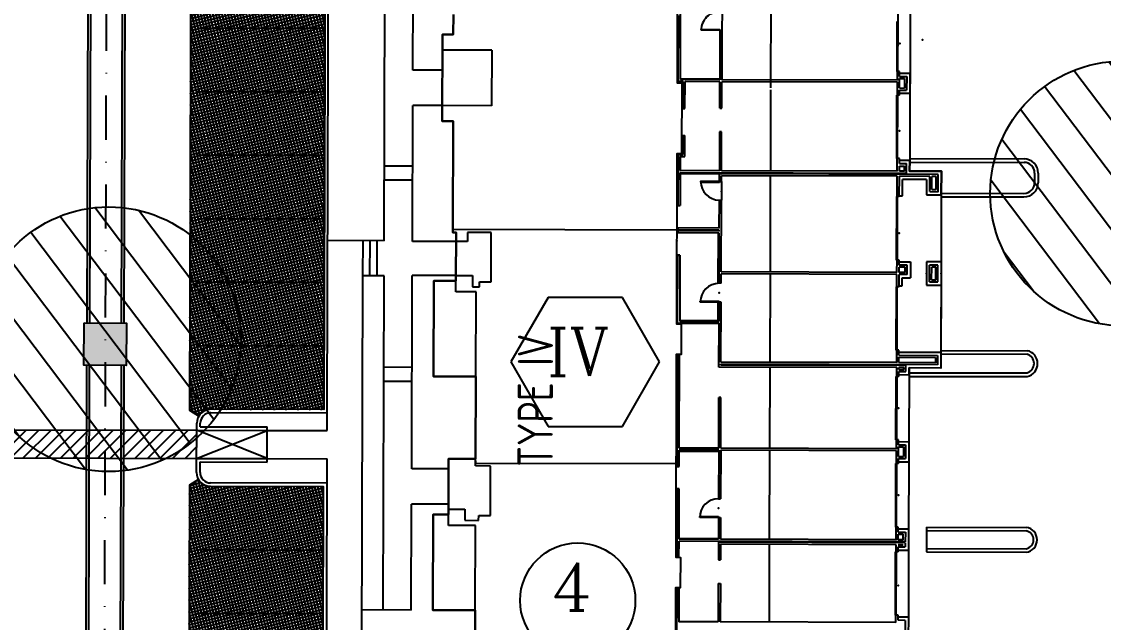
# Model space of a CAD drawing. Header units: feet. Extents: x 26064 to 27719, y 16802 to 28989.
# Drawn here: x 26744.6 to 26897.9, y 17682.9 to 17768.1 of the extents above; entities that cross this region are included whole.
import ezdxf
from ezdxf.enums import TextEntityAlignment as Align

# ---------------------------------------------------------------- set-up
doc = ezdxf.new("R2010")
doc.units = ezdxf.units.FT
doc.header["$LTSCALE"] = 50
doc.header["$MEASUREMENT"] = 0
doc.header["$PDSIZE"] = -0.5
doc.linetypes.add('CENTERPL', pattern=[0.25, 0.125, -0.0625, 0, -0.0625])
doc.linetypes.add('HIDDEN', pattern=[0.375, 0.25, -0.125])
for name, color, linetype in [('BUILDING-INTERIOR', 251, 'Continuous'), ('BUILDINGS', 5, 'Continuous'), ('CL-ROADS', 9, 'CENTERPL'), ('CONC-5INCH-BOUNDS', 251, 'Continuous'), ('CONC-5INCH-HATCH', 251, 'Continuous'), ('CURB-B', 4, 'Continuous'), ('CURB-F', 32, 'Continuous'), ('FLUMES', 2, 'Continuous'), ('INLET PROTECTION', 1, 'HIDDEN'), ('INLET-HATCH', 9, 'Continuous'), ('PAINT-MARKINGS', 32, 'Continuous'), ('PARKSTRIPES', 32, 'Continuous'), ('SD-INNER', 51, 'Continuous'), ('SD-OUTER', 6, 'Continuous'), ('SD-STRUCTURE', 6, 'Continuous'), ('SIDEWALK', 9, 'Continuous'), ('STEPS', 7, 'Continuous')]:
    doc.layers.add(name, color=color, linetype=linetype)
doc.styles.add('DCADTXTSTYLE2', font='ARCHITXT')
doc.styles.add('DCADTXTSTYLE3', font='ROMANC')

msp = doc.modelspace()

# ---------------------------------------------------------------- hatches: boundary and pattern name
at = {"layer": 'CONC-5INCH-HATCH'}
h = msp.add_hatch(dxfattribs=at)
h.set_pattern_fill('ANSI37', scale=3.33, angle=329.2625, style=0)
edge = h.paths.add_edge_path()
edge.add_line((26769.70251, 17712.18327), (26768.41984, 17712.96093))
edge.add_line((26768.41984, 17712.96093), (26768.76277, 17830.35151))
edge.add_line((26768.76277, 17830.35151), (26770.04983, 17831.12189))
edge.add_arc((26771.7659, 17832.14907), 2, 210.9032329, 269.8327778)
edge.add_line((26771.76006, 17830.14908), (26787.75279, 17830.1024))
edge.add_line((26787.75279, 17830.1024), (26787.41131, 17713.0997))
edge.add_line((26787.41131, 17713.0997), (26771.41858, 17713.14638))
edge.add_arc((26771.41274, 17711.14639), 2, 89.8327778, 148.7722968)
h = msp.add_hatch(dxfattribs=at)
h.set_pattern_fill('ANSI37', scale=3.33, angle=329.2625, style=0)
edge = h.paths.add_edge_path()
edge.add_line((26787.105, 17608.14915), (26787.37935, 17702.14875))
edge.add_line((26787.37935, 17702.14875), (26771.38662, 17702.19542))
edge.add_arc((26771.39245, 17704.19541), 2, 210.8923612, 269.8327778, ccw=False)
edge.add_line((26769.67619, 17703.16856), (26768.38899, 17702.39842))
edge.add_line((26768.38899, 17702.39842), (26768.11382, 17608.20459))
edge.add_line((26768.11382, 17608.20459), (26787.105, 17608.14915))
at = {"layer": 'INLET PROTECTION', "linetype": 'Continuous'}
h = msp.add_hatch(dxfattribs=at)
h.set_pattern_fill('ANSI31', scale=37.499998, angle=262.0889784, style=0)
h.set_pattern_definition([(307.088978, (51011.6193, -5520.987), (3.7392183, 2.82681806), [])])
edge = h.paths.add_edge_path()
edge.add_arc((26900.63108, 17743.73932), 18.75, 0, 360)
h = msp.add_hatch(dxfattribs=at)
h.set_pattern_fill('ANSI31', scale=37.499998, angle=262.0889784, style=0)
h.set_pattern_definition([(307.088978, (50867.929, -5541.656), (3.7392183, 2.82681806), [])])
edge = h.paths.add_edge_path()
edge.add_arc((26756.94066, 17723.06996), 18.75, 0, 360)
at = {"layer": 'PAINT-MARKINGS'}
h = msp.add_hatch(dxfattribs=at)
h.set_pattern_fill('ANSI31', scale=10, style=0)
h.paths.add_polyline_path([(26743.42041, 17710.25258), (26743.40874, 17706.2526), (26769.39823, 17706.17674), (26769.4099, 17710.17673)])

# ---------------------------------------------------------------- linework, layer by layer
at = {"layer": 'BUILDING-INTERIOR', "color": 7, "ltscale": 12}
for p, q in [((26837.95937, 17759.8758), (26838.00167, 17774.37021)), ((26850.77971, 17771.33406), (26850.74288, 17758.71393)), ((26868.76911, 17770.03205), (26868.76343, 17768.08585)), ((26837.66697, 17759.58509), (26837.69432, 17768.95649)), ((26843.86031, 17769.5216), (26843.85253, 17766.85595)), ((26840.89533, 17766.86461), (26840.89569, 17766.98956)), ((26843.56097, 17766.85683), (26840.89533, 17766.86461)), ((26840.89569, 17766.98956), (26843.56133, 17766.98178)), ((26843.56097, 17766.8568), (26843.54055, 17759.85951)), ((26843.56133, 17766.98178), (26843.56097, 17766.85683)), ((26843.56097, 17766.8568), (26843.85253, 17766.85595)), ((26843.85253, 17766.85595), (26843.8321, 17759.85866)), ((26868.63848, 17768.08621), (26868.6179, 17761.03586)), ((26868.76343, 17768.08585), (26868.74285, 17761.0355)), ((26811.23157, 17764.0356), (26804.23426, 17764.05602)), ((26811.23157, 17764.0356), (26811.20859, 17756.16362)), ((26868.74285, 17761.0355), (26868.6179, 17761.03586)), ((26868.7392, 17759.78596), (26868.74285, 17761.0355)), ((26869.03441, 17761.03465), (26868.74285, 17761.0355)), ((26869.03235, 17760.32661), (26869.03442, 17761.03465)), ((26869.03369, 17760.78477), (26870.49143, 17760.78044)), ((26870.49143, 17760.78044), (26870.4831, 17757.92741)), ((26838.33338, 17759.58314), (26837.66697, 17759.58509)), ((26843.54055, 17759.85951), (26837.95937, 17759.8758)), ((26837.95974, 17760.00074), (26843.54091, 17759.98446)), ((26838.33338, 17759.58314), (26838.32231, 17755.79294)), ((26838.61387, 17755.79208), (26838.62493, 17759.58229)), ((26843.53971, 17759.56796), (26838.62493, 17759.58229)), ((26843.52877, 17755.81939), (26843.53971, 17759.56796)), ((26843.82032, 17755.81854), (26843.83126, 17759.56711)), ((26868.73836, 17759.49441), (26843.83126, 17759.56711)), ((26868.7392, 17759.78596), (26843.8321, 17759.85866)), ((26868.73307, 17757.68287), (26868.73836, 17759.49441)), ((26869.02755, 17758.68138), (26869.0315, 17760.03505)), ((26869.0315, 17760.03505), (26869.73953, 17760.03295)), ((26869.03235, 17760.32661), (26870.03194, 17760.32364)), ((26869.73953, 17760.03295), (26869.73559, 17758.67931)), ((26870.03194, 17760.32364), (26870.02628, 17758.3869)), ((26850.74202, 17758.42237), (26850.70847, 17746.92678)), ((26868.60812, 17757.68323), (26868.58186, 17748.68618)), ((26868.73307, 17757.68287), (26868.60812, 17757.68323)), ((26868.73307, 17757.68287), (26868.70681, 17748.68582)), ((26869.02462, 17757.68201), (26868.73307, 17757.68287)), ((26869.02463, 17757.68201), (26869.0267, 17758.38982)), ((26869.02536, 17757.93166), (26870.4831, 17757.92741)), ((26869.0267, 17758.38982), (26870.02628, 17758.3869)), ((26869.02755, 17758.68138), (26869.73559, 17758.67931)), ((26870.4831, 17757.92741), (26870.45539, 17748.43106)), ((26811.20859, 17756.16362), (26804.21128, 17756.18404)), ((26838.32231, 17755.79294), (26838.61387, 17755.79208)), ((26843.52876, 17755.81939), (26843.82032, 17755.81854)), ((26838.30323, 17749.25377), (26838.31113, 17751.96107)), ((26838.31113, 17751.96107), (26838.60269, 17751.96022)), ((26838.59393, 17748.96137), (26838.60269, 17751.96022)), ((26843.51904, 17752.48734), (26843.50287, 17746.94783)), ((26843.81059, 17752.48649), (26843.51904, 17752.48734)), ((26843.79443, 17746.94697), (26843.81059, 17752.48649)), ((26837.63683, 17749.25572), (26837.61567, 17742.00851)), ((26837.63683, 17749.25572), (26838.30323, 17749.25377)), ((26837.92753, 17748.96331), (26837.92169, 17746.96411)), ((26837.92753, 17748.96331), (26838.59393, 17748.96137)), ((26868.70681, 17748.68582), (26868.58186, 17748.68618)), ((26868.70152, 17746.87427), (26868.70681, 17748.68582)), ((26868.99836, 17748.68496), (26868.70681, 17748.68582)), ((26868.99631, 17747.97716), (26868.99837, 17748.68496)), ((26868.99764, 17748.43531), (26870.45539, 17748.43106)), ((26870.45095, 17746.9108), (26870.45539, 17748.43106)), ((26837.92083, 17746.67256), (26837.90722, 17742.00766)), ((26869.99182, 17746.57894), (26837.92083, 17746.67256)), ((26843.50287, 17746.94783), (26837.92169, 17746.96411)), ((26868.70152, 17746.87427), (26843.79442, 17746.94697)), ((26868.99309, 17746.87342), (26868.99521, 17747.6023)), ((26869.70112, 17746.87135), (26868.99309, 17746.87342)), ((26868.99521, 17747.6023), (26869.70325, 17747.60023)), ((26868.99631, 17747.97716), (26869.99589, 17747.97424)), ((26869.70112, 17746.87135), (26869.70325, 17747.60023)), ((26869.99182, 17746.57894), (26869.99589, 17747.97424)), ((26874.94926, 17746.89767), (26870.45095, 17746.9108)), ((26874.93942, 17743.52397), (26874.94926, 17746.89767)), ((26837.92047, 17746.54762), (26843.50166, 17746.53131)), ((26840.83284, 17745.45614), (26840.83248, 17745.33118)), ((26840.83248, 17745.33118), (26843.49813, 17745.3234)), ((26843.4985, 17745.44836), (26840.83284, 17745.45614)), ((26843.49813, 17745.3234), (26843.4985, 17745.44836)), ((26843.4985, 17745.44838), (26843.50166, 17746.53131)), ((26843.49851, 17745.44836), (26843.79006, 17745.44751)), ((26874.48976, 17746.44085), (26843.50167, 17746.53131)), ((26843.79006, 17745.44751), (26843.78228, 17742.78188)), ((26843.79005, 17745.44751), (26843.79236, 17746.23889)), ((26868.69946, 17746.1662), (26843.79236, 17746.23889)), ((26850.70641, 17746.2187), (26850.66666, 17732.59897)), ((26868.69107, 17743.2923), (26868.69946, 17746.1662)), ((26868.98263, 17743.29145), (26868.99102, 17746.16534)), ((26873.32269, 17746.1527), (26868.99102, 17746.16534)), ((26869.44115, 17743.41506), (26869.44784, 17745.70585)), ((26872.86319, 17745.69588), (26869.44784, 17745.70585)), ((26872.86319, 17745.69588), (26872.85687, 17743.53004)), ((26873.31637, 17743.98687), (26873.32269, 17746.1527)), ((26873.60877, 17744.27757), (26873.61424, 17746.15185)), ((26874.19736, 17746.15015), (26873.61424, 17746.15185)), ((26874.19189, 17744.27587), (26874.19736, 17746.15015)), ((26874.4826, 17743.98346), (26874.48976, 17746.44085)), ((26873.31637, 17743.98687), (26874.4826, 17743.98346)), ((26873.60877, 17744.27757), (26874.19189, 17744.27587)), ((26843.47917, 17738.82591), (26843.49072, 17742.78274)), ((26843.49073, 17742.78274), (26843.78228, 17742.78188)), ((26843.75261, 17732.61915), (26843.78227, 17742.78188)), ((26868.56612, 17743.29266), (26868.53986, 17734.29612)), ((26868.69107, 17743.2923), (26868.56612, 17743.29266)), ((26868.69107, 17743.2923), (26868.66481, 17734.29576)), ((26868.98262, 17743.29145), (26868.69107, 17743.2923)), ((26868.98299, 17743.4164), (26869.44115, 17743.41506)), ((26872.85687, 17743.53004), (26874.93942, 17743.52397)), ((26874.93942, 17743.52397), (26874.91169, 17734.02762)), ((26837.61567, 17742.00851), (26837.90722, 17742.00766)), ((26837.61567, 17742.00851), (26837.90722, 17742.00766)), ((26837.48062, 17738.55186), (26805.70118, 17738.64461)), ((26807.78252, 17738.22203), (26807.7787, 17736.91003)), ((26811.15623, 17738.21218), (26807.78252, 17738.22203)), ((26811.13581, 17731.21487), (26811.15623, 17738.21218)), ((26837.60522, 17738.42656), (26837.60437, 17738.135)), ((26843.4771, 17738.11786), (26837.60437, 17738.135)), ((26843.47795, 17738.40941), (26837.60522, 17738.42656)), ((26837.60644, 17738.84306), (26837.60558, 17738.55151)), ((26843.47832, 17738.53437), (26837.60558, 17738.55151)), ((26843.47917, 17738.82591), (26837.60644, 17738.84306)), ((26843.33137, 17730.99598), (26843.35216, 17738.11823)), ((26843.45631, 17730.99562), (26843.4771, 17738.11786)), ((26843.47795, 17738.40941), (26843.47832, 17738.53437)), ((26807.7787, 17736.91003), (26806.17515, 17736.91471)), ((26837.56705, 17725.34822), (26837.59513, 17734.96955)), ((26837.59513, 17734.96955), (26837.88668, 17734.9687)), ((26837.88668, 17734.9687), (26837.59513, 17734.96955)), ((26837.88668, 17734.9687), (26837.85946, 17725.63893)), ((26868.66481, 17734.29576), (26868.53986, 17734.29612)), ((26868.6597, 17732.54643), (26868.66481, 17734.29576)), ((26868.95637, 17734.2949), (26868.66481, 17734.29576)), ((26868.95127, 17732.54558), (26868.95345, 17733.29529)), ((26869.82813, 17733.29273), (26868.95345, 17733.29529)), ((26868.9543, 17733.58684), (26868.95637, 17734.2949)), ((26870.12054, 17733.58344), (26868.9543, 17733.58684)), ((26868.95564, 17734.045), (26870.58003, 17734.04026)), ((26869.82595, 17732.54303), (26869.82813, 17733.29273)), ((26870.11665, 17732.25062), (26870.12054, 17733.58344)), ((26870.58003, 17734.04026), (26870.57347, 17731.79113)), ((26872.82916, 17734.0337), (26872.81955, 17730.7433)), ((26874.91169, 17734.02762), (26872.82916, 17734.0337)), ((26873.27905, 17731.20012), (26873.28598, 17733.5742)), ((26874.45219, 17733.5708), (26873.28598, 17733.5742)), ((26873.57145, 17731.49082), (26873.57668, 17733.2818)), ((26874.15979, 17733.28009), (26873.57668, 17733.2818)), ((26874.15457, 17731.48912), (26874.15979, 17733.28009)), ((26874.44527, 17731.19671), (26874.45219, 17733.5708)), ((26874.91169, 17734.02762), (26874.90209, 17730.73722)), ((26806.15436, 17729.79245), (26806.15892, 17731.35435)), ((26806.1611, 17732.10406), (26808.49354, 17732.09725)), ((26808.49354, 17732.09725), (26808.48892, 17730.51453)), ((26843.74787, 17730.99477), (26843.75176, 17732.32761)), ((26868.65885, 17732.25488), (26843.75176, 17732.32761)), ((26868.6597, 17732.54643), (26843.75261, 17732.61915)), ((26850.66581, 17732.30742), (26850.62934, 17719.8122)), ((26868.65375, 17730.50555), (26868.65885, 17732.25488)), ((26868.94531, 17730.5047), (26868.95041, 17732.25402)), ((26870.11665, 17732.25062), (26868.95041, 17732.25402)), ((26869.82595, 17732.54303), (26868.95127, 17732.54558)), ((26869.40383, 17730.62831), (26869.40723, 17731.79453)), ((26869.40723, 17731.79453), (26870.57347, 17731.79113)), ((26873.57145, 17731.49082), (26874.15457, 17731.48912)), ((26809.00743, 17729.78412), (26806.15436, 17729.79245)), ((26808.48892, 17730.51453), (26809.46772, 17730.51167)), ((26808.97236, 17717.76791), (26809.00743, 17729.78412)), ((26809.46772, 17730.51167), (26809.46978, 17731.21973)), ((26809.46978, 17731.21973), (26811.13581, 17731.21487)), ((26843.74787, 17730.99477), (26843.45631, 17730.99562)), ((26868.5288, 17730.50591), (26868.50254, 17721.50937)), ((26868.65375, 17730.50555), (26868.5288, 17730.50591)), ((26868.65375, 17730.50555), (26868.62749, 17721.50901)), ((26868.9453, 17730.5047), (26868.65375, 17730.50555)), ((26868.94567, 17730.62965), (26869.40383, 17730.62831)), ((26872.81955, 17730.7433), (26874.90209, 17730.73722)), ((26873.27905, 17731.20012), (26874.44527, 17731.19671)), ((26874.90209, 17730.73722), (26874.87437, 17721.24086)), ((26840.78289, 17728.33776), (26840.78326, 17728.46271)), ((26843.44853, 17728.32998), (26840.78289, 17728.33776)), ((26840.78326, 17728.46271), (26843.4489, 17728.45493)), ((26843.31606, 17725.74795), (26843.32359, 17728.33034)), ((26843.44063, 17725.62264), (26843.44853, 17728.32998)), ((26843.4489, 17728.45493), (26843.44853, 17728.32998)), ((26843.74009, 17728.32913), (26843.44853, 17728.32998)), ((26843.71529, 17719.83238), (26843.74009, 17728.32913)), ((26837.56705, 17725.34822), (26843.43978, 17725.33108)), ((26837.85946, 17725.63893), (26843.44063, 17725.62264)), ((26837.98477, 17725.76351), (26843.31606, 17725.74795)), ((26843.42167, 17719.12517), (26843.43978, 17725.33108)), ((26837.50773, 17705.02273), (26837.55392, 17720.85)), ((26837.55392, 17720.85), (26837.84548, 17720.84915)), ((26837.80694, 17707.64587), (26837.84548, 17720.84915)), ((26868.62749, 17721.50901), (26868.50254, 17721.50937)), ((26868.62239, 17719.75968), (26868.62749, 17721.50901)), ((26868.91905, 17721.50816), (26868.62749, 17721.50901)), ((26868.91699, 17720.80009), (26868.91905, 17721.50816)), ((26868.91699, 17720.80009), (26874.41488, 17720.78404)), ((26868.91832, 17721.25825), (26874.87437, 17721.24086)), ((26874.41488, 17720.78404), (26874.41099, 17719.45123)), ((26874.87437, 17721.24086), (26874.86781, 17718.99173)), ((26868.62032, 17719.05162), (26843.42167, 17719.12517)), ((26843.71407, 17719.41588), (26843.71444, 17719.54083)), ((26869.91234, 17719.3394), (26843.71407, 17719.41588)), ((26874.41099, 17719.45123), (26843.71444, 17719.54083)), ((26868.62239, 17719.75968), (26843.71529, 17719.83238)), ((26850.62727, 17719.10414), (26850.59371, 17707.60855)), ((26868.61667, 17717.80209), (26868.62032, 17719.05162)), ((26868.91115, 17718.80086), (26868.91188, 17719.05077)), ((26869.61993, 17719.0487), (26868.91188, 17719.05077)), ((26868.91395, 17719.75883), (26868.91613, 17720.50854)), ((26874.12028, 17719.74364), (26868.91395, 17719.75883)), ((26868.91613, 17720.50854), (26874.12247, 17720.49334)), ((26869.6192, 17718.7988), (26869.61993, 17719.0487)), ((26869.9099, 17718.50639), (26869.91233, 17719.3394)), ((26874.12247, 17720.49334), (26874.12028, 17719.74364)), ((26868.49173, 17717.80246), (26868.46547, 17708.80592)), ((26868.61668, 17717.80209), (26868.49173, 17717.80246)), ((26868.61668, 17717.80209), (26868.59042, 17708.80555)), ((26868.90824, 17717.80124), (26868.61668, 17717.80209)), ((26868.90823, 17717.80124), (26868.9103, 17718.5093)), ((26868.90896, 17718.05115), (26870.36672, 17718.0469)), ((26868.9103, 17718.5093), (26869.9099, 17718.50639)), ((26868.91115, 17718.80086), (26869.6192, 17718.7988)), ((26870.36671, 17718.0469), (26870.339, 17708.55054)), ((26870.36672, 17718.0469), (26870.36952, 17719.00486)), ((26874.86781, 17718.99173), (26870.36952, 17719.00486)), ((26843.38812, 17707.62958), (26843.40903, 17714.7935)), ((26843.70058, 17714.79265), (26843.40903, 17714.7935)), ((26843.67967, 17707.62873), (26843.70058, 17714.79265)), ((26868.59042, 17708.80555), (26868.46547, 17708.80592)), ((26868.58677, 17707.55603), (26868.59042, 17708.80555)), ((26868.88198, 17708.8047), (26868.59042, 17708.80555)), ((26868.87991, 17708.09664), (26868.88198, 17708.8047)), ((26868.88125, 17708.5548), (26870.339, 17708.55054)), ((26870.339, 17708.55054), (26870.33068, 17705.69747)), ((26837.79928, 17705.02188), (26837.80609, 17707.35431)), ((26843.38726, 17707.33803), (26837.80609, 17707.35431)), ((26843.38811, 17707.62958), (26837.80694, 17707.64587)), ((26837.93069, 17707.22902), (26843.3869, 17707.21309)), ((26843.38726, 17707.33803), (26843.3672, 17700.46567)), ((26843.67881, 17707.33718), (26843.65876, 17700.46482)), ((26868.58593, 17707.26447), (26843.67881, 17707.33718)), ((26868.58677, 17707.55603), (26843.67966, 17707.62873)), ((26850.59286, 17707.317), (26850.55603, 17694.69685)), ((26868.58063, 17705.45267), (26868.58592, 17707.26447)), ((26868.87511, 17706.45143), (26868.87906, 17707.80508)), ((26868.87906, 17707.80508), (26869.58711, 17707.80302)), ((26868.87991, 17708.09664), (26869.87951, 17708.09372)), ((26869.58711, 17707.80302), (26869.58316, 17706.44937)), ((26869.87951, 17708.09372), (26869.87386, 17706.15696)), ((26808.93538, 17705.10611), (26808.9383, 17706.10573)), ((26808.93759, 17705.85582), (26808.93623, 17705.39766)), ((26808.93659, 17705.52262), (26837.38402, 17705.43959)), ((26868.45568, 17705.45303), (26868.42942, 17696.45649)), ((26868.58063, 17705.45267), (26868.45568, 17705.45303)), ((26868.58063, 17705.45267), (26868.55437, 17696.45613)), ((26868.87219, 17705.45182), (26868.58063, 17705.45267)), ((26868.87219, 17705.45182), (26868.87426, 17706.15988)), ((26868.87292, 17705.70172), (26870.33068, 17705.69747)), ((26868.87426, 17706.15988), (26869.87386, 17706.15696)), ((26868.87511, 17706.45143), (26869.58316, 17706.44937)), ((26870.33068, 17705.69747), (26870.30296, 17696.20112)), ((26811.05956, 17705.09991), (26808.93538, 17705.10611)), ((26811.03914, 17698.1026), (26811.05956, 17705.09991)), ((26837.50773, 17705.02273), (26837.79928, 17705.02188)), ((26837.50773, 17705.02273), (26837.79928, 17705.02188)), ((26837.49849, 17701.85728), (26837.47041, 17692.23598)), ((26837.79004, 17701.85643), (26837.49849, 17701.85728)), ((26837.76926, 17694.73416), (26837.79004, 17701.85643)), ((26843.3672, 17700.46567), (26843.65876, 17700.46482)), ((26805.0789, 17696.68303), (26805.08346, 17698.24493)), ((26805.08565, 17698.99464), (26807.41809, 17698.98783)), ((26807.41809, 17698.98783), (26807.41347, 17697.40511)), ((26809.37105, 17697.3994), (26809.37312, 17698.10746)), ((26809.37312, 17698.10746), (26811.03914, 17698.1026)), ((26840.69378, 17697.80781), (26840.69414, 17697.93276)), ((26843.35942, 17697.80003), (26840.69378, 17697.80781)), ((26840.69414, 17697.93276), (26843.35979, 17697.92498)), ((26843.35942, 17697.80003), (26843.35043, 17694.71787)), ((26843.35979, 17697.92498), (26843.35942, 17697.80003)), ((26843.35942, 17697.80003), (26843.65098, 17697.79917)), ((26843.65098, 17697.79917), (26843.64198, 17694.71702)), ((26808.91076, 17696.67185), (26805.0789, 17696.68303)), ((26807.41347, 17697.40511), (26809.37105, 17697.3994)), ((26808.8757, 17684.65563), (26808.91076, 17696.67185)), ((26868.55437, 17696.45613), (26868.42942, 17696.45649)), ((26868.54909, 17694.64433), (26868.55437, 17696.45613)), ((26868.84593, 17696.45527), (26868.55437, 17696.45613)), ((26868.84387, 17695.74721), (26868.84593, 17696.45527)), ((26868.8452, 17696.20537), (26870.30296, 17696.20112)), ((26870.30296, 17696.20112), (26870.29415, 17693.18144)), ((26843.35043, 17694.71787), (26837.76926, 17694.73416)), ((26837.89458, 17694.85873), (26843.35079, 17694.84281)), ((26868.54909, 17694.64433), (26843.64198, 17694.71702)), ((26868.84064, 17694.64348), (26868.84295, 17695.43483)), ((26869.5487, 17694.64141), (26868.84064, 17694.64348)), ((26868.84295, 17695.43483), (26869.55101, 17695.43277)), ((26868.84386, 17695.74721), (26869.84347, 17695.7443)), ((26869.5487, 17694.64141), (26869.55101, 17695.43277)), ((26869.84347, 17695.7443), (26869.8394, 17694.349)), ((26837.76196, 17692.23513), (26837.76841, 17694.4426)), ((26869.8394, 17694.349), (26837.76841, 17694.4426)), ((26843.34922, 17694.30137), (26843.34192, 17691.80233)), ((26869.83903, 17694.22405), (26843.34922, 17694.30137)), ((26843.63992, 17694.00896), (26843.63348, 17691.80148)), ((26868.54703, 17693.93626), (26843.63992, 17694.00896)), ((26850.55397, 17693.98879), (26850.52187, 17682.993)), ((26868.83566, 17692.93579), (26868.83773, 17693.64386)), ((26868.83639, 17693.1857), (26870.29415, 17693.18144)), ((26868.83773, 17693.64386), (26869.83733, 17693.64094)), ((26868.83858, 17693.93543), (26868.83858, 17693.93541)), ((26868.83858, 17693.93543), (26869.54663, 17693.93336)), ((26869.54663, 17693.93334), (26868.83858, 17693.93541)), ((26869.54663, 17693.93336), (26869.54663, 17693.93334)), ((26869.83903, 17694.22405), (26869.83733, 17693.64094)), ((26870.29415, 17693.18144), (26870.26643, 17683.68509)), ((26837.47041, 17692.23598), (26837.76196, 17692.23513)), ((26843.34193, 17691.80233), (26843.63348, 17691.80148)), ((26868.41916, 17692.93701), (26868.3929, 17683.94047)), ((26868.54411, 17692.93664), (26868.41916, 17692.93701)), ((26868.54411, 17692.93664), (26868.51785, 17683.94011)), ((26868.83566, 17692.93579), (26868.54411, 17692.93664)), ((26843.3322, 17688.47028), (26843.31627, 17683.01403)), ((26843.33219, 17688.47028), (26843.62375, 17688.46943)), ((26843.62376, 17688.46943), (26843.60783, 17683.01318)), ((26837.45728, 17687.73771), (26837.38556, 17663.16383)), ((26837.45728, 17687.73771), (26837.74883, 17687.73686)), ((26837.74883, 17687.73686), (26837.7351, 17683.03033)), ((26868.51785, 17683.94011), (26868.3929, 17683.94047)), ((26868.80941, 17683.93926), (26868.51785, 17683.94011)), ((26868.80734, 17683.23119), (26868.80941, 17683.93926)), ((26843.31628, 17683.01404), (26837.7351, 17683.03033)), ((26868.51493, 17682.94049), (26843.60783, 17683.01319)), ((26869.80694, 17683.22827), (26868.80734, 17683.23119)), ((26870.26643, 17683.68509), (26868.80868, 17683.68935)), ((26869.80694, 17683.22827), (26869.80129, 17681.29151)), ((26870.26643, 17683.68509), (26870.2581, 17680.83202))]:
    msp.add_line(p, q, dxfattribs=at)
at = {"layer": 'BUILDING-INTERIOR', "color": 7, "ltscale": 6}
for p, q in [((26868.63848, 17768.08621), (26868.6179, 17761.03586)), ((26868.6179, 17761.03586), (26868.6179, 17761.03586)), ((26868.60812, 17757.68323), (26868.58186, 17748.68618)), ((26868.60812, 17757.68323), (26868.60812, 17757.68323)), ((26868.58186, 17748.68618), (26868.58186, 17748.68618)), ((26868.56612, 17743.29266), (26868.53986, 17734.29612)), ((26868.56612, 17743.29266), (26868.56612, 17743.29266)), ((26868.53986, 17734.29612), (26868.53986, 17734.29612)), ((26868.5288, 17730.50591), (26868.50254, 17721.50937)), ((26868.5288, 17730.50591), (26868.5288, 17730.50591)), ((26868.50254, 17721.50937), (26868.50254, 17721.50937)), ((26868.49173, 17717.80246), (26868.46547, 17708.80592)), ((26868.49173, 17717.80246), (26868.49173, 17717.80246)), ((26868.46547, 17708.80592), (26868.46547, 17708.80592)), ((26868.45568, 17705.45303), (26868.42942, 17696.45649)), ((26868.45568, 17705.45303), (26868.45568, 17705.45303)), ((26868.42942, 17696.45649), (26868.42942, 17696.45649)), ((26868.54411, 17692.93664), (26868.54703, 17693.93626)), ((26868.41916, 17692.93701), (26868.3929, 17683.94047)), ((26868.41916, 17692.93701), (26868.41916, 17692.93701)), ((26868.3929, 17683.94047), (26868.3929, 17683.94047)), ((26868.51493, 17682.94048), (26868.51785, 17683.94011))]:
    msp.add_line(p, q, dxfattribs=at)
at = {"layer": 'BUILDING-INTERIOR', "color": 7, "ltscale": 15}
for p, q in [((26819.20342, 17728.98013), (26813.93198, 17719.84965)), ((26829.74628, 17728.98013), (26819.20342, 17728.98013)), ((26835.01772, 17719.84965), (26829.74628, 17728.98013)), ((26813.93198, 17719.84965), (26819.20342, 17710.71933)), ((26829.74628, 17710.71933), (26835.01772, 17719.84965)), ((26819.20342, 17710.71933), (26829.74628, 17710.71933))]:
    msp.add_line(p, q, dxfattribs=at)
at = {"layer": 'BUILDING-INTERIOR', "color": 7, "ltscale": 12}
for points in [[(26837.26024, 17663.03922), (26837.3327, 17687.86301), (26837.99911, 17687.86107), (26838.01151, 17692.10943), (26837.3451, 17692.11138), (26837.42936, 17720.97529), (26838.09577, 17720.97334), (26838.10817, 17725.22171), (26837.44176, 17725.22365), (26837.51223, 17749.38103), (26838.17864, 17749.37909), (26838.20782, 17759.37525), (26837.54141, 17759.37719), (26837.62043, 17786.45012)], [(26805.79004, 17769.09125), (26805.78177, 17766.259), (26804.2407, 17766.2635), (26804.20484, 17753.97656), (26805.74591, 17753.97206), (26805.69984, 17738.18646), (26806.17885, 17738.18506), (26806.15892, 17731.35435), (26803.01429, 17731.36352), (26802.97467, 17717.78541), (26808.97236, 17717.76791), (26808.9383, 17706.10573), (26805.10644, 17706.11691), (26805.08346, 17698.24493), (26802.91763, 17698.25125), (26802.878, 17684.67314), (26808.8757, 17684.65563), (26808.84093, 17672.74355)]]:
    msp.add_lwpolyline(points, dxfattribs=at)
at = {"layer": 'BUILDING-INTERIOR', "color": 7, "ltscale": 288}
msp.add_circle((26823.41397, 17686.03471), 8.16063, dxfattribs=at)
at = {"layer": 'BUILDING-INTERIOR', "color": 7, "ltscale": 12}
for centre, start, end in [((26843.56097, 17766.85683), 89.8325778, 179.8327778), ((26843.4985, 17745.44836), 179.8327778, 269.8327778), ((26843.44853, 17728.32998), 89.8327778, 179.8327778), ((26843.35942, 17697.80003), 89.8327778, 179.8327778)]:
    msp.add_arc(centre, 2.66565, start, end, dxfattribs=at)
for p in [(26868.75598, 17765.53377, 1), (26872.25465, 17765.52354, 1), (26869.04591, 17764.97064, 1), (26868.71994, 17753.18434, 1), (26869.00986, 17752.62121, 1), (26843.7859, 17744.03138, 1), (26868.96756, 17738.12677, 1), (26837.47614, 17737.01079, 1), (26872.82436, 17732.3885, 1), (26874.90689, 17732.38241, 1), (26843.45243, 17729.66279, 1), (26868.60354, 17713.30382, 1), (26868.89511, 17713.30297, 1), (26868.85907, 17700.95355, 1), (26843.36332, 17699.13284, 1), (26868.53098, 17688.43837, 1), (26868.82181, 17688.18762, 1)]:
    msp.add_point(p, dxfattribs=at)
at = {"layer": 'BUILDING-INTERIOR', "color": 7, "ltscale": 15}
msp.add_point((26824.47485, 17719.84965, 1), dxfattribs=at)
at = {"layer": 'BUILDINGS', "color": 7, "flags": 128}
for points in [[(26870.51835, 17770.00612), (26870.45539, 17748.43106), (26870.45539, 17748.43106), (26870.45095, 17746.9108), (26874.94926, 17746.89767), (26874.93942, 17743.52397), (26874.91169, 17734.02762), (26874.91169, 17734.02762), (26874.91169, 17734.02762), (26874.91169, 17734.02762), (26874.91169, 17734.02762), (26874.87437, 17721.24086), (26874.87437, 17721.24086), (26874.87437, 17721.24086), (26874.87437, 17721.24086), (26874.87437, 17721.24086), (26874.87437, 17721.24086), (26874.87437, 17721.24086), (26874.87437, 17721.24086), (26874.86781, 17718.99173), (26870.36952, 17719.00486), (26870.36672, 17718.0469), (26870.36672, 17718.0469), (26870.339, 17708.55054), (26870.339, 17708.55054), (26870.33068, 17705.69747), (26870.33068, 17705.69747), (26870.30296, 17696.20112), (26870.30296, 17696.20112), (26870.29415, 17693.18144), (26870.29415, 17693.18144), (26870.26643, 17683.68509), (26870.26643, 17683.68509), (26870.2581, 17680.83202)], [(26808.84093, 17672.74355), (26808.8757, 17684.65563), (26802.878, 17684.67314), (26802.91763, 17698.25125), (26805.08346, 17698.24493), (26805.10644, 17706.11691), (26808.9383, 17706.10573), (26808.97236, 17717.76791), (26802.97467, 17717.78541), (26803.01429, 17731.36352), (26806.15892, 17731.35435), (26806.17885, 17738.18506), (26805.69984, 17738.18646), (26805.74591, 17753.97206), (26804.20484, 17753.97656), (26804.2407, 17766.2635), (26805.78177, 17766.259), (26805.79004, 17769.09125)]]:
    msp.add_lwpolyline(points, dxfattribs=at)
at = {"layer": 'CL-ROADS', "color": 7}
msp.add_line((26757.13913, 17959.20332), (26756.12858, 17613.27251), dxfattribs=at)
at = {"layer": 'CONC-5INCH-BOUNDS', "color": 7, "flags": 128}
for points in [[(26769.70251, 17712.18327), (26768.41984, 17712.96093), (26768.76277, 17830.35151), (26770.04983, 17831.12189, 0.262949328), (26771.76006, 17830.14908), (26787.75279, 17830.1024), (26787.41131, 17713.0997), (26771.41858, 17713.14638, 0.262995858)], [(26787.105, 17608.14915), (26787.37935, 17702.14875), (26771.38662, 17702.19542, -0.263000045), (26769.67619, 17703.16856), (26768.38899, 17702.39842), (26768.11382, 17608.20459)]]:
    msp.add_lwpolyline(points, format="xyb", close=True, dxfattribs=at)
at = {"layer": 'CURB-B', "color": 7, "flags": 128}
for points in [[(26787.90985, 17712.59824), (26788.25425, 17830.60094)], [(26870.45466, 17748.18071), (26886.66493, 17748.1334)], [(26888.16055, 17746.62903), (26888.15648, 17745.23549)], [(26874.94015, 17743.77406), (26886.65211, 17743.73988)], [(26874.87364, 17720.98914), (26887.0889, 17720.94985)], [(26870.36746, 17718.30004), (26887.08883, 17718.30365)], [(26787.90985, 17712.59824), (26771.41712, 17712.64638)], [(26769.91136, 17710.67527), (26769.91275, 17711.15076)], [(26769.91136, 17710.67527), (26779.41132, 17710.64754)], [(26779.39673, 17705.64756), (26779.41132, 17710.64754)], [(26769.89246, 17704.19979), (26769.89677, 17705.67529)], [(26769.89677, 17705.67529), (26779.39673, 17705.64756)], [(26787.88081, 17702.64729), (26771.38808, 17702.69542)], [(26787.61959, 17613.14767), (26787.88081, 17702.64729)], [(26872.84441, 17696.44361), (26872.83414, 17692.92412)], [(26872.84295, 17695.94361), (26887.00265, 17695.90228)], [(26872.8356, 17693.42412), (26886.9953, 17693.38279)]]:
    msp.add_lwpolyline(points, dxfattribs=at)
for points in [[(26888.16055, 17746.62903, 0.414213562), (26886.66493, 17748.1334)], [(26886.65211, 17743.73988, 0.414213562), (26888.15648, 17745.23549)], [(26887.08883, 17718.30365, 0.759310514), (26887.0889, 17720.94985)], [(26771.41712, 17712.64638, 0.414213562), (26769.91275, 17711.15076)], [(26769.89246, 17704.19979, 0.414213562), (26771.38808, 17702.69542)], [(26886.9953, 17693.38279, 0.811892299), (26887.00265, 17695.90228)]]:
    msp.add_lwpolyline(points, format="xyb", dxfattribs=at)
at = {"layer": 'CURB-F', "color": 7}
for p, q in [((26787.41131, 17713.0997), (26787.75279, 17830.1024)), ((26870.45612, 17748.68071), (26886.66639, 17748.6334)), ((26888.66054, 17746.62757), (26888.65648, 17745.23403)), ((26874.93869, 17743.27406), (26886.65065, 17743.23988)), ((26874.8751, 17721.48914), (26887.10787, 17721.44979)), ((26870.366, 17717.80004), (26887.10712, 17717.80365)), ((26787.41131, 17713.0997), (26771.41858, 17713.14638)), ((26769.39246, 17704.20125), (26769.41275, 17711.15222)), ((26769.4099, 17710.17673), (26779.40986, 17710.14754)), ((26769.39823, 17706.17674), (26779.39819, 17706.14756)), ((26787.37935, 17702.14875), (26771.38662, 17702.19542)), ((26787.105, 17608.14915), (26787.37935, 17702.14875)), ((26872.84441, 17696.44361), (26887.00411, 17696.40228)), ((26872.83414, 17692.92412), (26886.99384, 17692.8828))]:
    msp.add_line(p, q, dxfattribs=at)
for centre, radius, start, end in [((26886.66055, 17746.63341), 2, 359.8327778, 89.8327778), ((26886.65649, 17745.23987), 2, 269.8327778, 359.8327778), ((26886.72812, 17719.6268), 1.86212, 281.7436268, 78.2329492), ((26771.41274, 17711.14639), 2, 89.8327778, 179.8327778), ((26771.39245, 17704.19541), 2, 179.8327778, 269.8327778), ((26886.73916, 17694.6433), 1.77883, 278.2316376, 81.433918)]:
    msp.add_arc(centre, radius, start, end, dxfattribs=at)
at = {"layer": 'FLUMES', "color": 7}
for p, q in [((26800.01209, 17747.61183), (26796.01211, 17747.62351)), ((26800.00625, 17745.61184), (26796.00627, 17745.62352)), ((26799.92882, 17719.08066), (26795.92884, 17719.09233)), ((26799.92298, 17717.08067), (26795.923, 17717.09234))]:
    msp.add_line(p, q, dxfattribs=at)
at = {"layer": 'INLET PROTECTION', "color": 7, "linetype": 'Continuous'}
for centre in [(26900.63108, 17743.73932), (26756.94066, 17723.06996)]:
    msp.add_circle(centre, 18.75, dxfattribs=at)
at = {"layer": 'INLET-HATCH', "color": 7}
msp.add_solid([(26753.45553, 17725.38779), (26759.4555, 17725.37027), (26753.43801, 17719.38781), (26759.43799, 17719.3703)], dxfattribs=at)
at = {"layer": 'PAINT-MARKINGS', "color": 7}
for p, q in [((26743.42041, 17710.25258), (26769.4099, 17710.17673)), ((26743.40874, 17706.2526), (26769.39823, 17706.17674))]:
    msp.add_line(p, q, dxfattribs=at)
at = {"layer": 'PARKSTRIPES', "color": 7}
for p, q in [((26787.56892, 17767.10267), (26769.569, 17767.1552)), ((26787.54266, 17758.10271), (26769.54273, 17758.15524)), ((26787.51639, 17749.10275), (26769.51647, 17749.15528)), ((26787.49012, 17740.10279), (26769.4902, 17740.15532)), ((26787.46385, 17731.10282), (26769.46393, 17731.15536)), ((26787.43759, 17722.10286), (26769.43766, 17722.1554)), ((26787.35308, 17693.14879), (26769.35316, 17693.20132)), ((26787.32682, 17684.14882), (26769.32689, 17684.20136))]:
    msp.add_line(p, q, dxfattribs=at)
at = {"layer": 'SD-INNER', "color": 7}
for p, q in [((26754.51793, 17832.0953), (26754.20555, 17725.3856)), ((26759.01791, 17832.08217), (26758.70553, 17725.37246)), ((26754.18798, 17719.38562), (26753.77492, 17578.2827)), ((26758.68797, 17719.37249), (26758.2749, 17578.26956))]:
    msp.add_line(p, q, dxfattribs=at)
at = {"layer": 'SD-OUTER', "color": 7}
for p, q in [((26754.13793, 17832.09641), (26753.82555, 17725.38671)), ((26759.39791, 17832.08106), (26759.08553, 17725.37135)), ((26753.80799, 17719.38673), (26753.39492, 17578.28381)), ((26759.06796, 17719.37138), (26758.6549, 17578.26845))]:
    msp.add_line(p, q, dxfattribs=at)
at = {"layer": 'SD-STRUCTURE', "color": 7, "flags": 128}
msp.add_lwpolyline([(26753.45553, 17725.38779), (26759.4555, 17725.37027), (26759.43799, 17719.3703), (26753.43801, 17719.38781)], close=True, dxfattribs=at)
at = {"layer": 'SIDEWALK', "color": 7}
for p, q in [((26800.05174, 17761.1962), (26800.15758, 17797.46067)), ((26795.98122, 17737.03913), (26796.10099, 17778.07782)), ((26804.22588, 17761.18402), (26800.05174, 17761.1962)), ((26799.98092, 17736.93279), (26800.03714, 17756.19622)), ((26804.21128, 17756.18404), (26800.03714, 17756.19622)), ((26795.98122, 17737.03913), (26787.98125, 17737.06248)), ((26806.17515, 17736.91471), (26799.98092, 17736.93279)), ((26792.7706, 17664.87866), (26792.96664, 17732.0479)), ((26795.96662, 17732.03915), (26792.96664, 17732.0479)), ((26795.82844, 17684.69371), (26795.96662, 17732.03915)), ((26799.88684, 17704.69613), (26799.96688, 17732.12214)), ((26806.1611, 17732.10406), (26799.96688, 17732.12214)), ((26787.90262, 17710.12275), (26787.90985, 17712.59824)), ((26769.39823, 17706.17674), (26779.40986, 17710.14754)), ((26779.39819, 17706.14756), (26769.4099, 17710.17673)), ((26779.40986, 17710.14754), (26787.90262, 17710.12275)), ((26779.39819, 17706.14756), (26787.89095, 17706.12277)), ((26787.88081, 17702.64729), (26787.89095, 17706.12277)), ((26805.10225, 17704.68091), (26799.88684, 17704.69613)), ((26799.82842, 17684.68204), (26799.87224, 17699.69615)), ((26805.08765, 17699.68093), (26799.87224, 17699.69615)), ((26799.82842, 17684.68204), (26792.82845, 17684.70247))]:
    msp.add_line(p, q, dxfattribs=at)
at = {"layer": 'STEPS', "color": 7}
for p, q in [((26792.96664, 17732.0479), (26792.98123, 17737.04788)), ((26793.96663, 17732.04499), (26793.98122, 17737.04497)), ((26794.96663, 17732.04207), (26794.98122, 17737.04205))]:
    msp.add_line(p, q, dxfattribs=at)

# ---------------------------------------------------------------- texts
at = {"layer": 'BUILDING-INTERIOR', "color": 7, "ltscale": 288, "style": 'DCADTXTSTYLE3', "width": 0.993}
for s, height, p in [('IV', 6.747435, (26819.02729, 17715.87427, 1)), ('4', 6.74744, (26819.70152, 17682.58745, 1))]:
    msp.add_text(s, height=height, dxfattribs=at).set_placement(p, align=Align.BOTTOM_LEFT)
at = {"layer": 'BUILDING-INTERIOR', "color": 7, "ltscale": 12, "style": 'DCADTXTSTYLE2', "width": 0.869565}
msp.add_text('TYPE IV', height=4.9981, rotation=89.8327778, dxfattribs=at).set_placement((26821.3739, 17704.99239, 1), align=Align.BOTTOM_LEFT)

doc.saveas('drawing.dxf')
